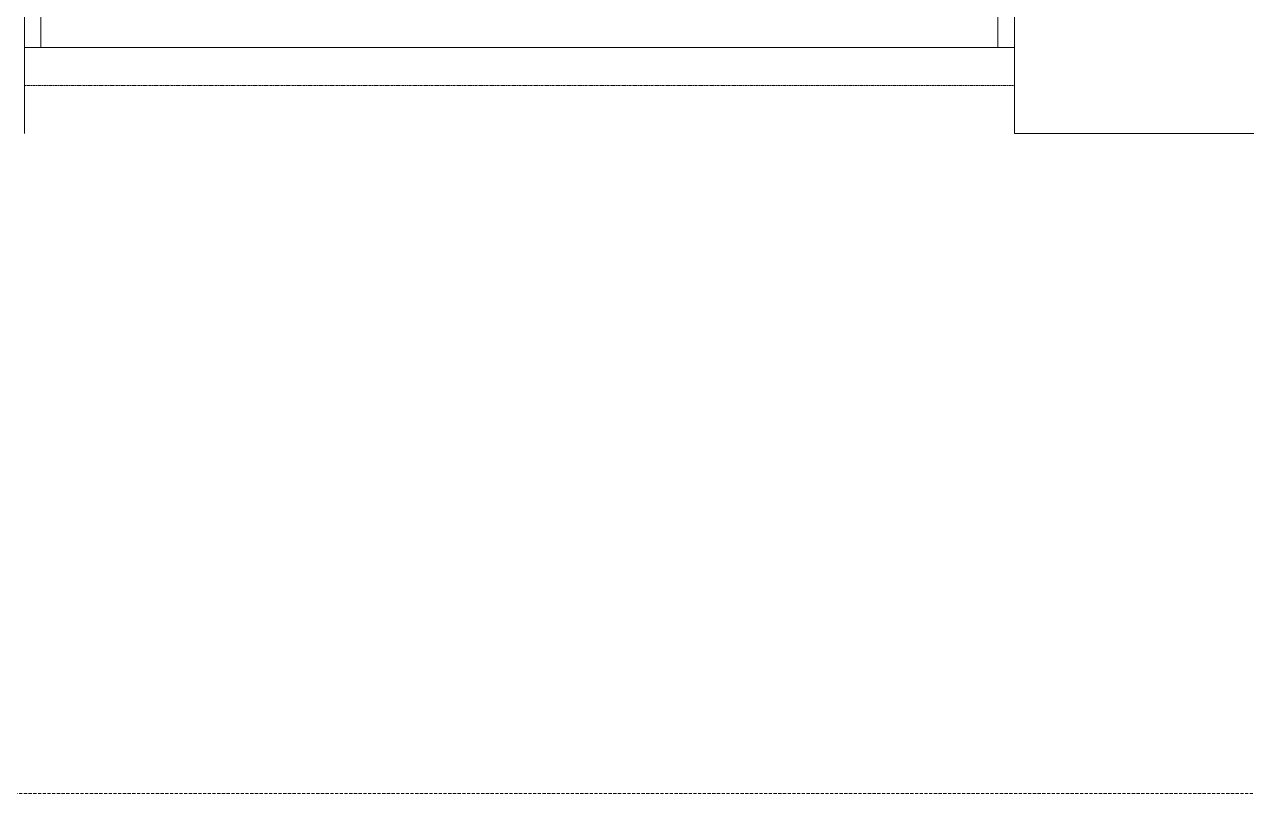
# Model space of a CAD drawing. Extents: x -12260 to 57327, y -29287 to 19916.
# Drawn here: x 36692 to 38543, y -14060 to -12895 of the extents above; entities that cross this region are included whole.
import ezdxf

# ---------------------------------------------------------------- set-up
doc = ezdxf.new("R2010")
doc.units = 0
doc.header["$LTSCALE"] = 0.25
doc.linetypes.add('01-First Floor-FUR$0$HIDDEN', pattern=[9.525, 6.35, -3.175])
doc.linetypes.add('DASHDOT', pattern=[25.4, 12.7, -6.35, 0, -6.35])
for name, color, linetype, lineweight in [('01-First Floor-FUR$0$Aluminum', 251, 'Continuous', 5), ('01-First Floor-FUR$0$Proj', 251, 'Continuous', 5), ('01-First Floor-FUR$0$Walls', 251, 'Continuous', 5), ('E-LITE-CLNG-CNDT', 6, 'DASHDOT', 35)]:
    doc.layers.add(name, color=color, linetype=linetype, lineweight=lineweight)

# ---------------------------------------------------------------- blocks, each defined once
blk = doc.blocks.new('01-First Floor-FUR')
at = {"layer": '01-First Floor-FUR$0$Aluminum'}
for p, q in [((36716.8, -12930), (36716.8, -12830)), ((38166.8, -12930), (38166.8, -12830)), ((36691.8, -12930), (38191.8, -12930))]:
    blk.add_line(p, q, dxfattribs=at)
at = {"layer": '01-First Floor-FUR$0$Proj', "linetype": '01-First Floor-FUR$0$HIDDEN'}
blk.add_line((38191.8, -12987.6), (36691.8, -12987.6), dxfattribs=at)
at = {"layer": '01-First Floor-FUR$0$Proj', "linetype": '01-First Floor-FUR$0$HIDDEN', "ltscale": 3}
blk.add_lwpolyline([(48606, 9840), (-2814, 9840), (-2814, -14060), (48606, -14060)], dxfattribs=at)
blk.add_lwpolyline([(48606, 9840), (-2814, 9840), (-2814, -14060), (48606, -14060)], dxfattribs=at)
at = {"layer": '01-First Floor-FUR$0$Walls'}
for p, q in [((36691.8, -13060), (36691.8, -12830)), ((38191.8, -13060), (38191.8, -12830)), ((38191.8, -13060), (38776, -13060))]:
    blk.add_line(p, q, dxfattribs=at)

msp = doc.modelspace()

# ---------------------------------------------------------------- block references
at = {"layer": 'E-LITE-CLNG-CNDT'}
msp.add_blockref('01-First Floor-FUR', (0, 0), dxfattribs=at)

doc.saveas('drawing.dxf')
